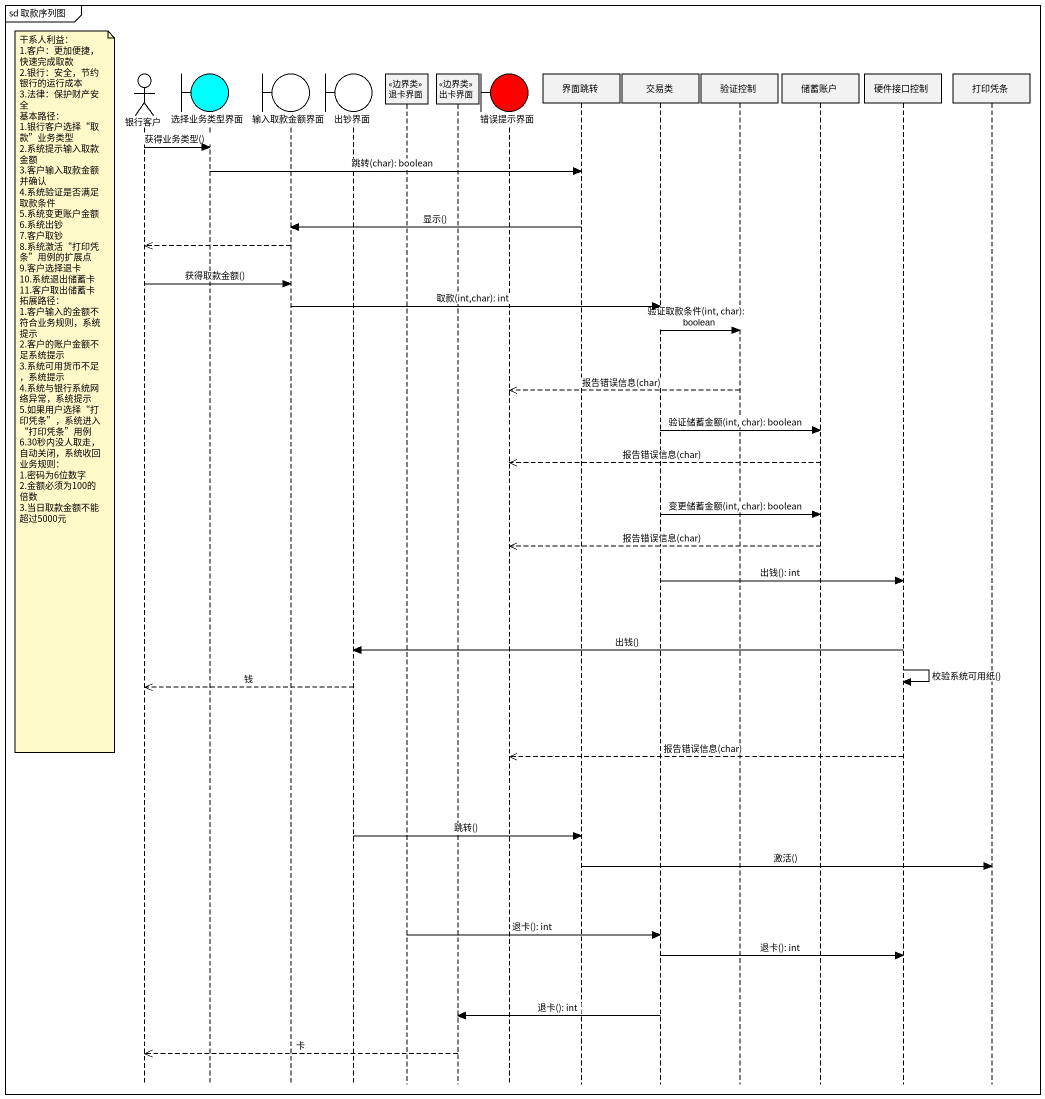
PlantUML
@startuml
mainframe sd 取款序列图
hide footbox
actor 银行客户
boundary 选择业务类型界面 #00FFFF
boundary 输入取款金额界面
boundary 出钞界面
participant 退卡界面 <<边界类>>
participant 出卡界面 <<边界类>>
boundary 错误提示界面 #FF0000
participant 界面跳转
participant 交易类
participant 验证控制
participant 储蓄账户
participant 硬件接口控制
participant 打印凭条

银行客户 -> 选择业务类型界面 : 获得业务类型()
选择业务类型界面 -> 界面跳转 : 跳转(char): boolean
界面跳转 -> 输入取款金额界面 : 显示()
输入取款金额界面 -->> 银行客户
银行客户 -> 输入取款金额界面 : 获得取款金额()
输入取款金额界面 -> 交易类 : 取款(int,char): int
交易类 -> 验证控制 : 验证取款条件(int, char): boolean
验证控制 -->> 错误提示界面 : 报告错误信息(char)
note left of 银行客户
  干系人利益：
  1.客户：更加便捷，快速完成取款
  2.银行：安全，节约银行的运行成本
  3.法律：保护财产安全
  基本路径：
  1.银行客户选择“取款”业务类型
  2.系统提示输入取款金额
  3.客户输入取款金额并确认
  4.系统验证是否满足取款条件
  5.系统变更账户金额
  6.系统出钞
  7.客户取钞
  8.系统激活“打印凭条”用例的扩展点
  9.客户选择退卡
  10.系统退出储蓄卡
  11.客户取出储蓄卡
  拓展路径：
  1.客户输入的金额不符合业务规则，系统提示
  2.客户的账户金额不足系统提示
  3.系统可用货币不足，系统提示
  4.系统与银行系统网络异常，系统提示
  5.如果用户选择“打印凭条”，系统进入“打印凭条”用例
  6.30秒内没人取走，自动关闭，系统收回
  业务规则：
  1.密码为6位数字
  2.金额必须为100的倍数
  3.当日取款金额不能超过5000元
end note
交易类 -> 储蓄账户 : 验证储蓄金额(int, char): boolean
储蓄账户 -->> 错误提示界面 : 报告错误信息(char)
交易类 -> 储蓄账户 : 变更储蓄金额(int, char): boolean
储蓄账户 -->> 错误提示界面 : 报告错误信息(char)
交易类 -> 硬件接口控制 : 出钱(): int
硬件接口控制 -> 出钞界面 : 出钱()
硬件接口控制 -> 硬件接口控制 : 校验系统可用纸()
出钞界面 -->> 银行客户 : 钱
硬件接口控制 -->> 错误提示界面 : 报告错误信息(char)
出钞界面 -> 界面跳转 : 跳转()
界面跳转 -> 打印凭条 : 激活()
退卡界面 -> 交易类 : 退卡(): int
交易类 -> 硬件接口控制 : 退卡(): int
交易类 -> 出卡界面 : 退卡(): int
出卡界面 -->> 银行客户 : 卡
@enduml
